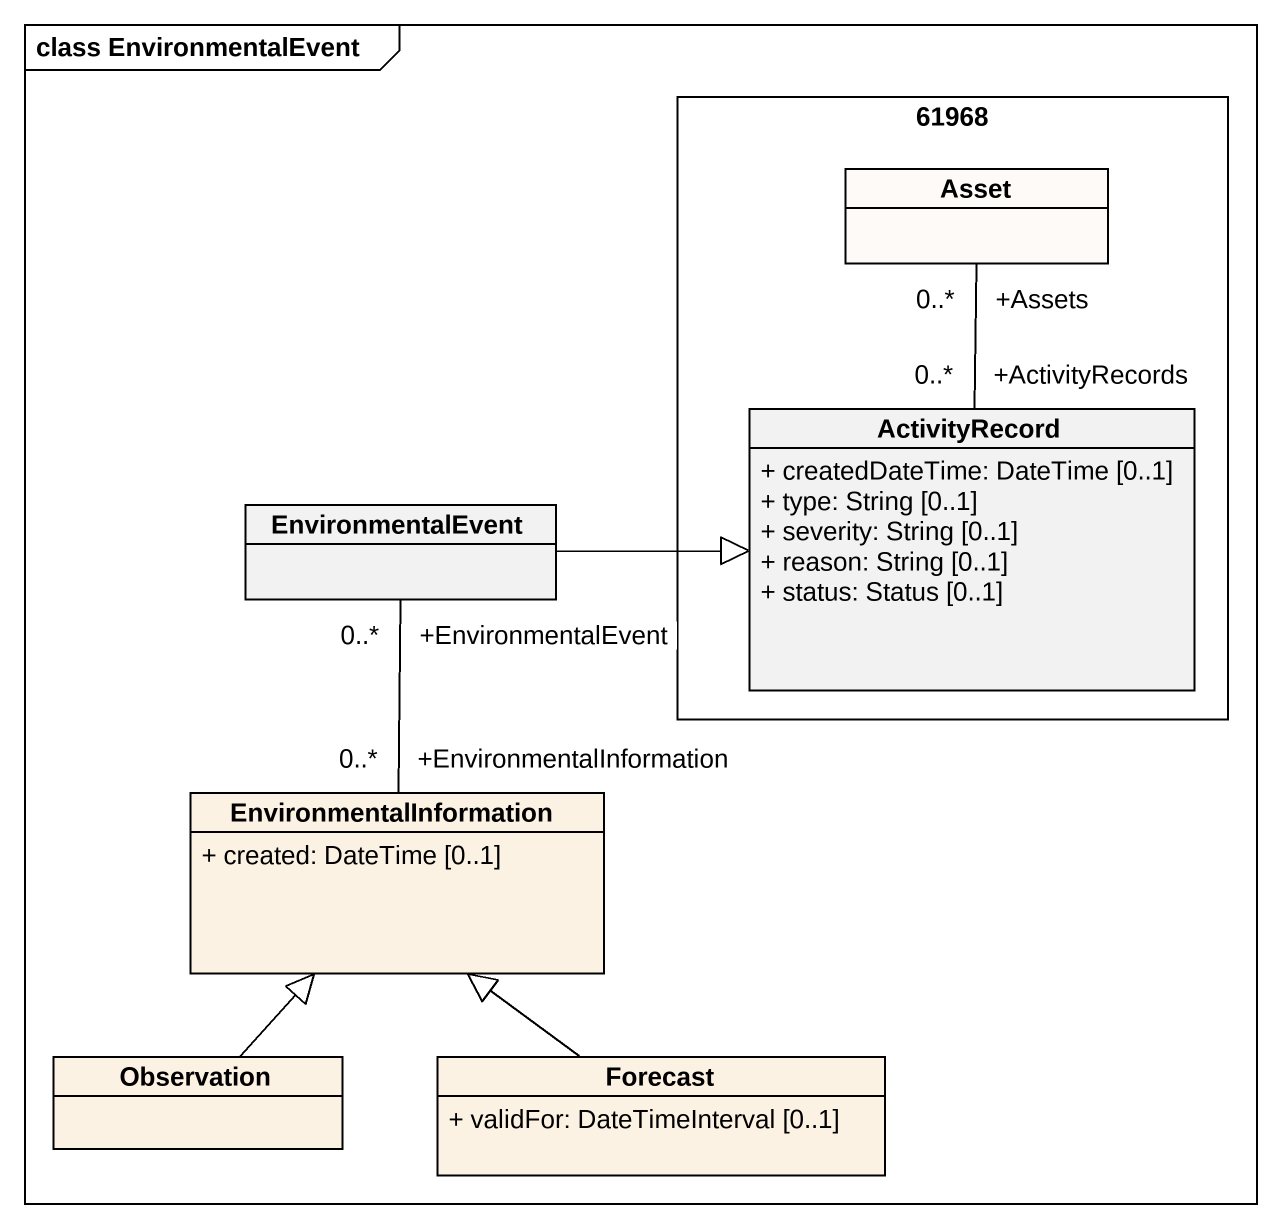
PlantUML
@startuml
mainframe class EnvironmentalEvent
hide circle
hide empty members
skinparam classAttributeIconSize 0
rectangle "61968" as r61968 {
  class Asset #FEFAF7
  class ActivityRecord {
    + createdDateTime: DateTime [0..1]
    + type: String [0..1]
    + severity: String [0..1]
    + reason: String [0..1]
    + status: Status [0..1]
  }
}
class EnvironmentalEvent
class EnvironmentalInformation #FCF2E3 {
  + created: DateTime [0..1]
}
class Observation #FCF2E3
class Forecast #FCF2E3 {
  + validFor: DateTimeInterval [0..1]
}
Asset "+Assets\n0..*" -- "+ActivityRecords\n0..*" ActivityRecord
EnvironmentalEvent -right-|> ActivityRecord
EnvironmentalEvent "+EnvironmentalEvent\n0..*" -- "+EnvironmentalInformation\n0..*" EnvironmentalInformation
Observation -up-|> EnvironmentalInformation
Forecast -up-|> EnvironmentalInformation
@enduml
